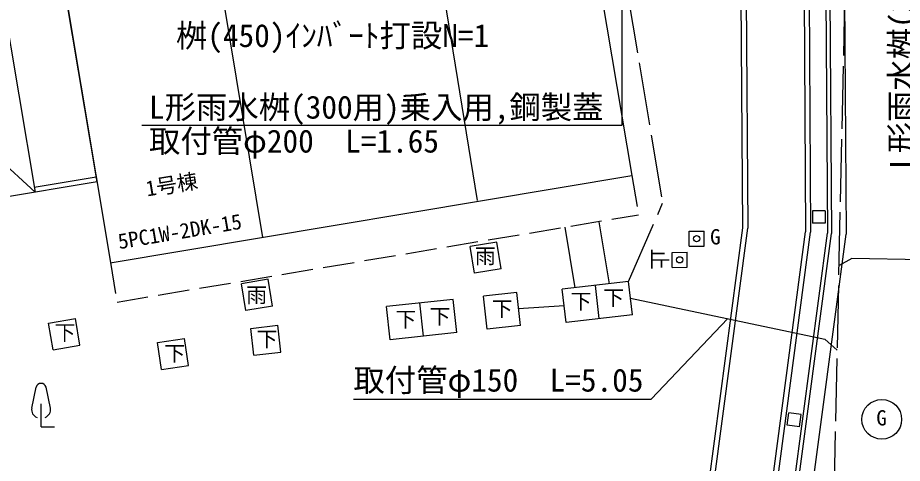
# Model space of a CAD drawing. Units: millimetres, scale not verified. Extents: x -100125 to 100125, y -69250 to 69250.
# Drawn here: x -61474 to -40320, y -9041 to 1627 of the extents above; entities that cross this region are included whole.
import ezdxf
from ezdxf.enums import TextEntityAlignment as Align

# ---------------------------------------------------------------- set-up
doc = ezdxf.new("R2010")
doc.units = ezdxf.units.MM
doc.header["$LTSCALE"] = 250
doc.linetypes.add('DASHED3', pattern=[4, 3, -1])
doc.linetypes.add('LONG_DASHED1', pattern=[7, 6, -1])
for name, color, linetype in [('1-0_排水', 3, 'Continuous'), ('1-1_計画', 3, 'Continuous'), ('1-2_現況白抜', 2, 'Continuous')]:
    doc.layers.add(name, color=color, linetype=linetype)
doc.styles.add('ＭＳ ゴシック', font='')
doc.styles.get('ＭＳ ゴシック').set_extended_font_data('MS Gothic')

msp = doc.modelspace()

# ---------------------------------------------------------------- linework, layer by layer
at = {"layer": '1-0_排水', "color": 4}
for p, q in [((-47027.9, 11997), (-47027.9, -954.9)), ((-47027.9, -954.9), (-58506.1, -954.9))]:
    msp.add_line(p, q, dxfattribs=at)
at = {"layer": '1-0_排水', "color": 2, "linetype": 'LONG_DASHED1'}
for p, q in [((-41987.5, -11528.4), (-41477.4, 11926.7)), ((-47192.5, 3994.5), (-46051.6, -2812.3)), ((-46864.3, -4689.8), (-46051.6, -2812.3)), ((-47318.7, -4742.3), (-47569.1, -3248.4)), ((-48141.2, -4837.3), (-48384.6, -3385)), ((-48407.8, -5270.8), (-49497.7, -5346.2))]:
    msp.add_line(p, q, dxfattribs=at)
at = {"layer": '1-0_排水'}
for p, q in [((-41526.6, -4136.5), (-41830.3, -4303.1)), ((-37884.1, -4215.7), (-41526.6, -4136.5))]:
    msp.add_line(p, q, dxfattribs=at)
msp.add_lwpolyline([(-46818.4, -5087.1), (-42168.8, -6066.6), (-41874.4, -6330.6)], dxfattribs=at)
at = {"layer": '1-0_排水', "color": 4}
msp.add_lwpolyline([(-53440.4, -7506.7), (-46329.4, -7506.7), (-44493.6, -5576.9)], dxfattribs=at)
at = {"layer": '1-1_計画'}
for p, q in [((-63020.1, 9176.9), (-61056.5, -2553.7)), ((-59577.1, -2306.1), (-61391, 8530.4)), ((-44088.6, 7849.6), (-44013.1, -3410.2)), ((-42709.4, 7973.3), (-42632.5, -3496.9)), ((-42588.6, 7854.1), (-42512.4, -3504.5)), ((-42188.6, 7856.8), (-42112.3, -3529.6)), ((-42088.6, 7857.5), (-42012.2, -3535.9)), ((-41738.6, 7859.8), (-41662.1, -3557.9)), ((-44133.2, -3402.7), (-44183.5, 4108.8)), ((-63811.9, -23.9), (-61056.5, -2553.7)), ((-59577.1, -2306.1), (-63324.9, -2933.5)), ((-59596.9, -2187.7), (-61076.3, -2435.4)), ((-42165.9, -2993.3), (-42163.9, -3293.3)), ((-42163.9, -3293.3), (-42463.8, -3295.3)), ((-46161.2, -19565.4), (-44013.1, -3410.2)), ((-45500.9, -13689.5), (-44133.2, -3402.7)), ((-44746.6, -19396.9), (-42632.5, -3496.9)), ((-44626.4, -19402.9), (-42512.4, -3504.5)), ((-44225.5, -19423), (-42112.3, -3529.6)), ((-42739.6, -7868), (-43036.9, -7828.5)), ((-42779.1, -8165.4), (-42739.6, -7868))]:
    msp.add_line(p, q, dxfattribs=at)
for points in [[(-42165.9, -2993.3), (-42465.9, -2995.3), (-42463.8, -3295.3)], [(-43785.3, -29979.8), (-44125.3, -19428), (-42012.2, -3535.9)], [(-43435.5, -29968.6), (-43774.6, -19445.5), (-41662.1, -3557.9)], [(-42779.1, -8165.4), (-43076.5, -8125.9), (-43036.9, -7828.5)]]:
    msp.add_lwpolyline(points, dxfattribs=at)
at = {"layer": '1-2_現況白抜'}
for p, q in [((-48491.5, 8019.5), (-46789.2, -2150.1)), ((-52144.1, 7428.6), (-50483, -2752.9)), ((-55612.6, -3638.1), (-57286.4, 6544.6)), ((-60955.6, 5929.3), (-59253.9, -4236.7)), ((-59263.6, -4238.3), (-46787.1, -2149.8)), ((-45420.6, -3485.7), (-45060.6, -3481.2)), ((-45416.1, -3845.7), (-45420.6, -3485.7)), ((-45056.1, -3841.2), (-45060.6, -3481.2)), ((-50015.9, -3742.9), (-50657.4, -3847.7)), ((-49911.1, -4384.4), (-50015.9, -3742.9)), ((-50552.6, -4489.2), (-50657.4, -3847.7)), ((-45826.1, -3991.9), (-45466.2, -3987.4)), ((-45821.7, -4351.9), (-45826.1, -3991.9)), ((-45461.7, -4347.4), (-45466.2, -3987.4)), ((-45416.1, -3845.7), (-45056.1, -3841.2)), ((-49911.1, -4384.4), (-50552.6, -4489.2)), ((-45821.7, -4351.9), (-45461.7, -4347.4)), ((-55482.9, -4636), (-56124.4, -4740.8)), ((-55378.1, -5277.5), (-55482.9, -4636)), ((-56019.6, -5382.3), (-56124.4, -4740.8)), ((-46864.3, -4689.8), (-48453.8, -4873.5)), ((-47567.2, -5576.3), (-47659, -4781.6)), ((-47567.2, -5576.3), (-47659, -4781.6)), ((-46772.5, -5484.5), (-46864.3, -4689.8)), ((-49541.4, -4948.6), (-50336.6, -5035.9)), ((-50249.3, -5831.1), (-50336.6, -5035.9)), ((-49454, -5743.8), (-49541.4, -4948.6)), ((-48361.9, -5668.2), (-48453.8, -4873.5)), ((-55378.1, -5277.5), (-56019.6, -5382.3)), ((-51061.6, -5115.5), (-52652, -5290.1)), ((-51769.5, -5998), (-51856.8, -5202.8)), ((-51769.5, -5998), (-51856.8, -5202.8)), ((-50974.3, -5910.7), (-51061.6, -5115.5)), ((-52564.7, -6085.3), (-52652, -5290.1)), ((-46772.5, -5484.5), (-48361.9, -5668.2)), ((-60735.6, -5681.9), (-60094.5, -5574.4)), ((-60628, -6323), (-60735.6, -5681.9)), ((-59987, -6215.4), (-60094.5, -5574.4)), ((-55902.3, -5809.8), (-55256.6, -5735.2)), ((-55827.6, -6455.5), (-55902.3, -5809.8)), ((-55181.9, -6380.9), (-55256.6, -5735.2)), ((-50974.3, -5910.7), (-52564.7, -6085.3)), ((-49454, -5743.8), (-50249.3, -5831.1)), ((-58128.7, -6150.7), (-57485.7, -6055.3)), ((-57390.3, -6698.3), (-57485.7, -6055.3)), ((-60628, -6323), (-59987, -6215.4)), ((-58033.3, -6793.7), (-58128.7, -6150.7)), ((-55827.6, -6455.5), (-55181.9, -6380.9)), ((-58033.3, -6793.7), (-57390.3, -6698.3)), ((-61138.5, -7720.1), (-61035, -7216.7)), ((-60693.5, -7720.1), (-60796.9, -7216.7)), ((-60916, -8168.3), (-60916, -7614.1)), ((-60916, -8168.3), (-60597.5, -8168.3))]:
    msp.add_line(p, q, dxfattribs=at)
at = {"layer": '1-2_現況白抜', "linetype": 'DASHED3'}
for p, q in [((-46787.1, -2149.8), (-46629.4, -3090.9)), ((-59099, -5180.8), (-46631.7, -3091.2)), ((-59253.9, -4236.7), (-59099, -5180.8))]:
    msp.add_line(p, q, dxfattribs=at)
at = {"layer": '1-2_現況白抜'}
for centre, radius in [((-45238.3, -3663.4), 75), ((-45643.9, -4169.7), 75), ((-40811.4, -7988.3), 475)]:
    msp.add_circle(centre, radius, dxfattribs=at)
for centre, radius, start, end in [((-60916, -7250.8), 123.8, 16.01544, 163.98456), ((-60950.2, -7758.8), 192.2, 168.38851, 251.26151), ((-60881.8, -7758.8), 192.2, 288.73849, 11.61149)]:
    msp.add_arc(centre, radius, start, end, dxfattribs=at)

# ---------------------------------------------------------------- texts
at = {"layer": '1-0_排水', "color": 7, "style": 'ＭＳ ゴシック'}
msp.add_text('L形雨水桝(300用)乗入用,鋼製蓋', height=549.9, rotation=90, dxfattribs=at).set_placement((-39900.1, -1993.9), align=Align.BOTTOM_LEFT)
for s, p in [('桝(450)ｲﾝﾊﾞｰﾄ打設N=1', (-57690.9, 759.1)), ('L形雨水桝(300用)乗入用,鋼製蓋', (-58334.5, -954.9)), ('取付管φ200\u3000L=1.65', (-58334.5, -1767.1)), ('取付管φ150\u3000L=5.05', (-53445.1, -7489.3))]:
    msp.add_text(s, height=549.9, dxfattribs=at).set_placement(p, align=Align.BOTTOM_LEFT)
at = {"layer": '1-2_現況白抜', "color": 7, "style": 'ＭＳ ゴシック'}
for s, rotation, p in [('1号棟', 9.333, (-58360.6, -2760.6)), ('5PC1W-2DK-15', 9.505, (-59025.4, -4024.4)), ('止', 270, (-46423, -3904.6))]:
    msp.add_text(s, height=366.6, rotation=rotation, dxfattribs=at).set_placement(p, align=Align.BOTTOM_LEFT)
for s, p in [('G', (-44916.3, -3910.5)), ('雨', (-50541, -4372)), ('雨', (-56010.2, -5302.1)), ('下', (-48250.7, -5454.7)), ('下', (-47473.3, -5371.5)), ('下', (-50138.5, -5635.2)), ('下', (-52442.7, -5885.1)), ('下', (-51623.8, -5815.7)), ('下', (-60590.9, -6204.3)), ('下', (-55760.3, -6357)), ('下', (-57967.4, -6704)), ('G', (-40941.6, -8243.9))]:
    msp.add_text(s, height=366.6, dxfattribs=at).set_placement(p, align=Align.BOTTOM_LEFT)

doc.saveas('drawing.dxf')
